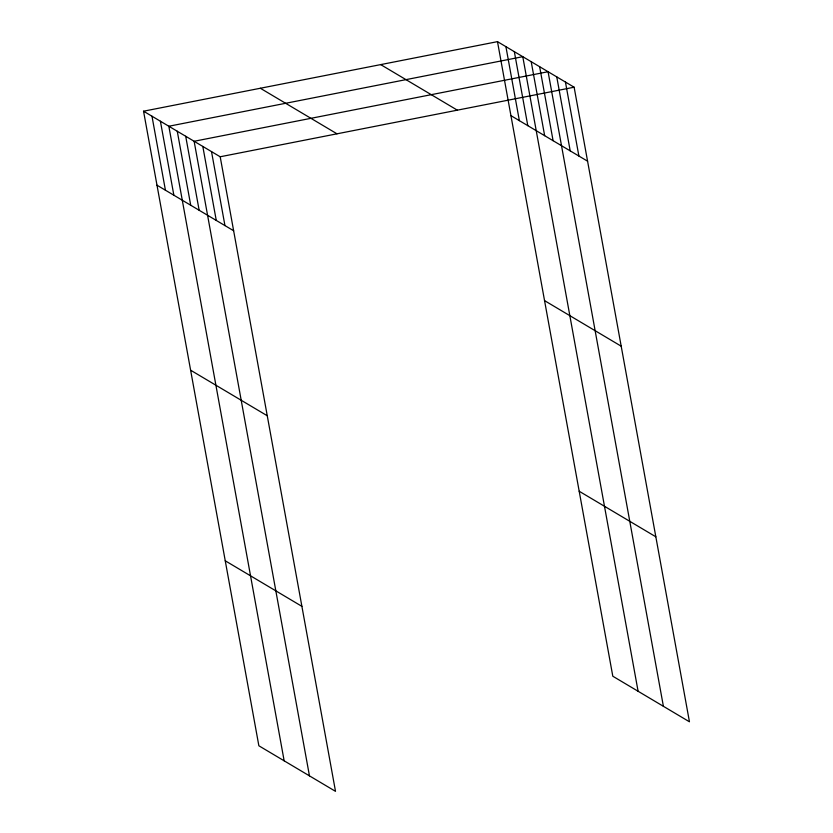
<?xml version="1.0" encoding="UTF-8"?>
<svg xmlns="http://www.w3.org/2000/svg" width="833" height="833" viewBox="0 0 833 833"><rect width="100%" height="100%" fill="white"/><g stroke="black" fill="none" stroke-linecap="round" stroke-linejoin="round"><path stroke-width="1.25" d="M143.547 111.206L220.193 156.771L335.512 791.35L258.865 745.785L143.547 111.206L497.488 41.65L574.135 87.215L689.453 721.795L612.807 676.229L497.488 41.65M220.193 156.771L574.135 87.215M510.931 115.641L587.577 161.196M380.681 64.599L457.327 110.164M260.344 88.256L336.99 133.811M544.553 300.63L621.199 346.195M156.989 185.197L233.636 230.751M579.185 491.241L655.831 536.796M190.611 370.196L267.258 415.75M225.254 560.796L301.9 606.351M565.44 82.05L578.893 156.031M556.756 76.886L570.209 150.877M663.391 706.301L548.072 71.721L194.131 141.277L309.459 775.856M539.638 66.713L553.091 140.694M531.204 61.694L544.657 135.685M638.099 691.265L522.78 56.686L168.839 126.241L284.157 760.821M514.346 51.677L527.789 125.658M505.912 46.658L519.365 120.65M211.509 151.606L224.952 225.597M202.815 146.441L216.268 220.433M185.697 136.268L199.149 210.249M177.273 131.25L190.715 205.241M160.405 121.233L173.858 195.214M151.981 116.214L165.423 190.205"/></g></svg>
